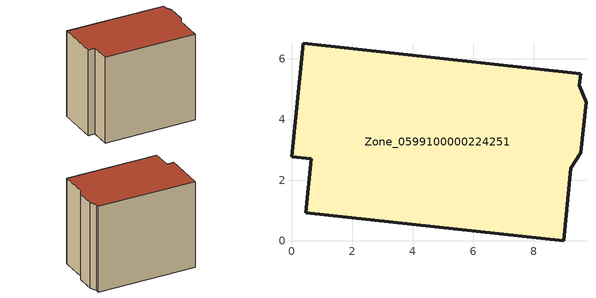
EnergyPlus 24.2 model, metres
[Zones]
Zone_0599100000224251
 floor ground (C_G): 9.22,2.39 8.98,0 0.47,0.92 0.65,2.71 0,2.77 0.39,6.52 9.54,5.51 9.5,5.13 9.72,4.57 9.55,2.9 z2.71
 wall outside (C_F): 8.98,0 9.22,2.39 9.55,2.9 9.72,4.57 9.5,5.13 9.54,5.51 0.39,6.52 0,2.77 0.65,2.71 0.47,0.92 8.98,0 z2.71:10.93
 roof outside (C_R): 9.5,5.13 9.54,5.51 0.39,6.52 0,2.77 0.65,2.71 0.47,0.92 8.98,0 9.22,2.39 9.55,2.9 9.72,4.57 z10.93
[BUILDING]
Pand.0599100000224251: North Axis=0; Terrain=City; Loads Convergence Tolerance Value=0.04; Temperature Convergence Tolerance Value=0.4; Solar Distribution=FullExterior; Maximum Number of Warmup Days=25; Minimum Number of Warmup Days=1
[Site:Location]
Rotterdam.The.Hague.AP_ZH_NLD Design_Conditions: Latitude=51.96; Longitude=4.45; Time Zone=1; Elevation=-4.5
[SITE:GROUNDTEMPERATURE:BUILDINGSURFACE]
18, 18, 18, 18, 18, 18, 18, 18, 18, 18, 18, 18
[MATERIAL] Thermal Absorptance=0.9; Solar Absorptance=0.7; Visible Absorptance=0.7
Name | Roughness | Thickness | Conductivity | Density | Specific Heat
G.TI.1946 | MediumSmooth | 0.15 | 1 | 540 | 1210
F.TI.1946 | Rough | 0.3 | 0.857143 | 1920 | 840
R.TI.1946 | MediumRough | 0.2 | 0.1 | 1500 | 1000
[CONSTRUCTION]
C_G: G.TI.1946
C_F: F.TI.1946
C_R: R.TI.1946
[ZONE]
Zone_0599100000224251: Type=1; Multiplier=1; Ceiling Height=Autocalculate; Volume=Autocalculate; Floor Area=autocalculate; Part of Total Floor Area=Yes
[ZONEINFILTRATION:DESIGNFLOWRATE]
Infil_Zone_0599100000224251: Zone or ZoneList or Space or SpaceList=Zone_0599100000224251; Schedule=AlwaysOn; Design Flow Rate Calculation Method=Flow/Area; Flow Rate per Floor Area=0.003; Constant Term Coefficient=1; Temperature Term Coefficient=0; Velocity Term Coefficient=0; Velocity Squared Term Coefficient=0
[HVACTEMPLATE:ZONE:IDEALLOADSAIRSYSTEM]
Zone_0599100000224251: Maximum Heating Supply Air Temperature=50; Minimum Cooling Supply Air Temperature=13; Maximum Heating Supply Air Humidity Ratio=0.0156; Minimum Cooling Supply Air Humidity Ratio=0.0077; Heating Limit=NoLimit; Cooling Limit=NoLimit; Dehumidification Control Type=ConstantSensibleHeatRatio; Cooling Sensible Heat Ratio=0.7; Dehumidification Setpoint=60; Humidification Control Type=None; Humidification Setpoint=30; Outdoor Air Method=None; Outdoor Air Flow Rate per Person=0.00944; Outdoor Air Flow Rate per Zone Floor Area=0; Outdoor Air Flow Rate per Zone=0; Demand Controlled Ventilation Type=None; Outdoor Air Economizer Type=NoEconomizer; Heat Recovery Type=None; Sensible Heat Recovery Effectiveness=0.7; Latent Heat Recovery Effectiveness=0.65
[ZONECONTROL:THERMOSTAT]
ThermostatControl_Zone_0599100000224251: Zone or ZoneList=Zone_0599100000224251; Control Type Schedule=DualSetpointControlType; Control 1=Thermostat_Zone_0599100000224251; Temperature Difference Between Cutout And Setpoint=0
[THERMOSTATSETPOINT:DUALSETPOINT]
Thermostat_Zone_0599100000224251: Heating Setpoint Temperature Schedule=HeatingSetpoint_Zone_0599100000224251; Cooling Setpoint Temperature Schedule=CoolingSetpoint_Zone_0599100000224251
[SCHEDULE:COMPACT]
HeatingSetpoint_Zone_0599100000224251: Through: 12/31, For: AllDays, Until: 24:00, 21
CoolingSetpoint_Zone_0599100000224251: Through: 12/31, For: AllDays, Until: 24:00, 24
DualSetpointControlType: Through: 12/31, For: AllDays, Until: 24:00, 4
AlwaysOn: Through: 12/31, For: AllDays, Until: 24:00, 1
